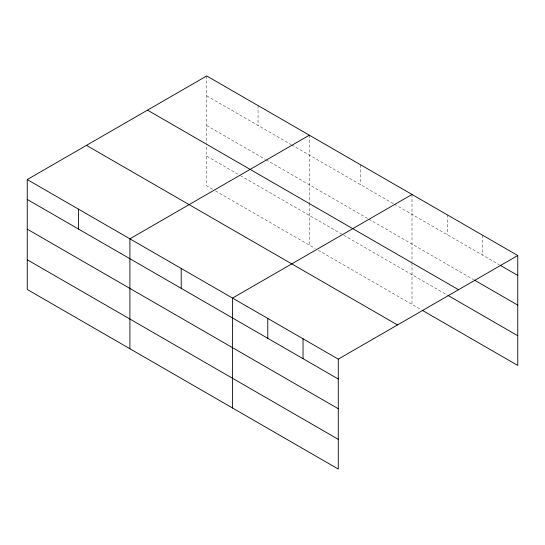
<?xml version="1.0" encoding="UTF-8"?>
<svg xmlns="http://www.w3.org/2000/svg" width="545" height="545" viewBox="0 0 545 545"><rect width="100%" height="100%" fill="white"/><g stroke="black" fill="none" stroke-linecap="round" stroke-linejoin="round"><path stroke-width="0.41" stroke-dasharray="2.73 2.04" d="M206.719 95.838L291.03 144.52M291.759 144.943L393.667 203.776M394.403 204.198L499.39 264.816M206.719 125.548L265.367 159.412M266.103 159.835L368.011 218.668M368.74 219.09L473.687 279.68M206.719 156.156L239.711 175.204M240.44 175.626L447.247 295.029M212.584 189.251L206.719 185.865L206.719 144.255M215.513 190.948L315.221 248.513M318.157 250.203L421.544 309.894M482.502 235.167L482.502 255.06M447.247 214.819L447.247 234.711M412 194.463L412 261.92M412 262.772L412 304.382M360.681 164.835L360.681 184.728M309.356 135.208L309.356 202.665M309.356 203.51L309.356 245.127M258.037 105.58L258.037 125.473M206.719 75.946L206.719 143.403"/><path stroke-width="0.82" d="M338.281 408.736L338.281 359.135L27.25 179.564L27.25 289.477L338.281 469.054L338.281 408.736L27.25 229.159M27.25 179.564L206.719 75.946L517.75 255.523L517.75 365.436L422.28 310.316M309.356 135.208L129.894 238.819L129.894 348.739M412 194.463L232.531 298.081L232.531 408.001M338.281 359.135L517.75 255.523M500.126 265.238L517.75 275.416M474.423 280.11L517.75 305.125M147.491 110.138L458.529 289.715M447.983 295.451L517.75 335.734M86.471 145.372L397.509 324.943M27.25 199.456L338.281 379.027M27.25 259.767L338.281 439.345M303.034 338.786L303.034 358.678M267.786 318.43L267.786 338.322M181.213 268.453L181.213 288.346M78.569 209.191L78.569 229.084"/></g></svg>
